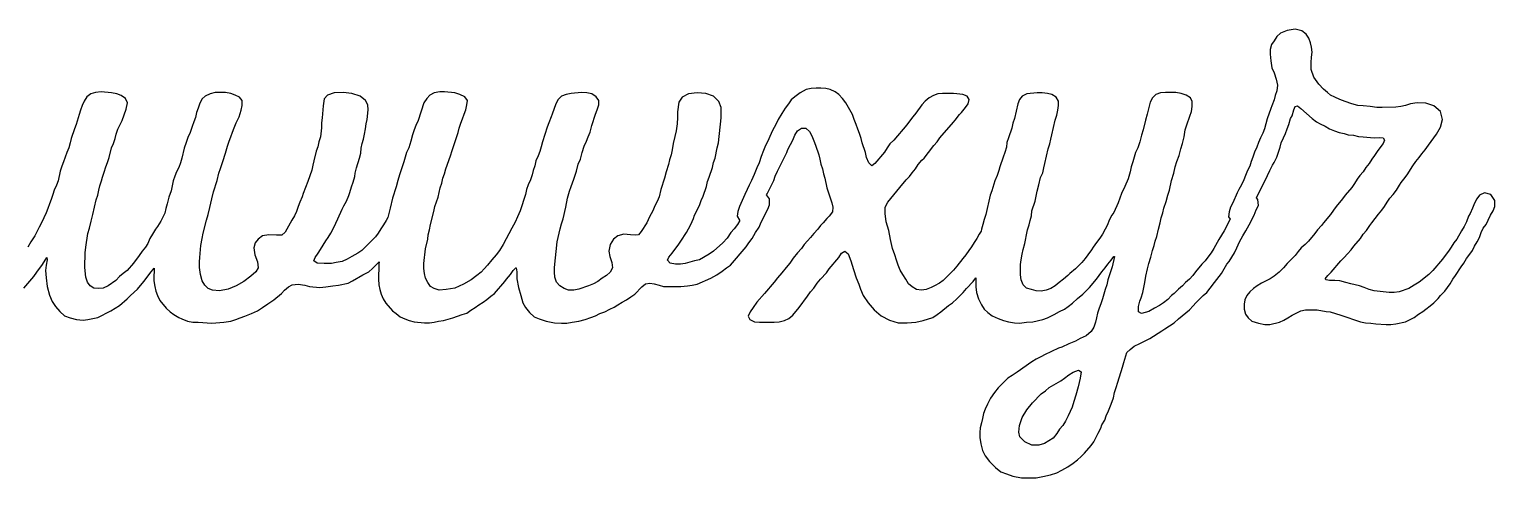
# Model space of a CAD drawing. Header units: metres. Extents: x 0 to 150, y -4 to 10.
# Drawn here: x 112.41 to 149.88, y -4.07 to 7.39 of the extents above; entities that cross this region are included whole.
import ezdxf

# ---------------------------------------------------------------- set-up
doc = ezdxf.new("R2010")
doc.units = ezdxf.units.M

msp = doc.modelspace()

# ---------------------------------------------------------------- linework, layer by layer
for p, q in [((144.309, 7.208), (144.239, 7.097)), ((144.406, 7.291), (144.309, 7.208)), ((144.572, 7.36), (144.406, 7.291)), ((144.781, 7.388), (144.572, 7.36)), ((144.947, 7.347), (144.781, 7.388)), ((145.059, 7.263), (144.947, 7.347)), ((145.128, 7.166), (145.059, 7.263)), ((145.17, 7.041), (145.128, 7.166)), ((144.17, 6.999), (144.142, 6.874)), ((144.142, 6.874), (144.142, 6.749)), ((144.142, 6.749), (144.156, 6.583)), ((144.239, 7.097), (144.17, 6.999)), ((145.197, 6.93), (145.17, 7.041)), ((145.211, 6.805), (145.197, 6.93)), ((145.197, 6.68), (145.211, 6.805)), ((144.156, 6.583), (144.184, 6.402)), ((144.184, 6.402), (144.239, 6.277)), ((145.184, 6.541), (145.197, 6.68)), ((145.184, 6.361), (145.184, 6.541)), ((144.239, 6.277), (144.295, 6.111)), ((144.295, 6.111), (144.322, 5.958)), ((145.253, 6.166), (145.184, 6.361)), ((145.378, 5.986), (145.253, 6.166)), ((113.887, 5.666), (113.817, 5.555)), ((113.984, 5.736), (113.887, 5.666)), ((114.109, 5.777), (113.984, 5.736)), ((114.248, 5.791), (114.109, 5.777)), ((114.512, 5.763), (114.248, 5.791)), ((114.651, 5.736), (114.512, 5.763)), ((114.762, 5.694), (114.651, 5.736)), ((114.873, 5.624), (114.762, 5.694)), ((114.928, 5.513), (114.873, 5.624)), ((116.914, 5.68), (116.831, 5.611)), ((117.039, 5.736), (116.914, 5.68)), ((117.164, 5.777), (117.039, 5.736)), ((117.428, 5.777), (117.164, 5.777)), ((117.567, 5.749), (117.428, 5.777)), ((117.678, 5.708), (117.567, 5.749)), ((117.789, 5.652), (117.678, 5.708)), ((117.859, 5.569), (117.789, 5.652)), ((120.039, 5.708), (119.956, 5.611)), ((120.206, 5.763), (120.039, 5.708)), ((120.442, 5.777), (120.206, 5.763)), ((120.664, 5.749), (120.442, 5.777)), ((120.873, 5.68), (120.664, 5.749)), ((121.012, 5.569), (120.873, 5.68)), ((122.574, 5.624), (122.504, 5.513)), ((122.657, 5.708), (122.574, 5.624)), ((122.768, 5.763), (122.657, 5.708)), ((122.907, 5.791), (122.768, 5.763)), ((123.032, 5.791), (122.907, 5.791)), ((123.296, 5.763), (123.032, 5.791)), ((123.421, 5.722), (123.296, 5.763)), ((123.546, 5.666), (123.421, 5.722)), ((123.615, 5.569), (123.546, 5.666)), ((126.018, 5.68), (125.935, 5.597)), ((126.143, 5.722), (126.018, 5.68)), ((126.268, 5.749), (126.143, 5.722)), ((126.532, 5.777), (126.268, 5.749)), ((126.671, 5.763), (126.532, 5.777)), ((126.796, 5.736), (126.671, 5.763)), ((126.907, 5.666), (126.796, 5.736)), ((126.977, 5.569), (126.907, 5.666)), ((129.102, 5.652), (129.018, 5.527)), ((129.268, 5.736), (129.102, 5.652)), ((129.49, 5.763), (129.268, 5.736)), ((129.713, 5.749), (129.49, 5.763)), ((129.907, 5.68), (129.713, 5.749)), ((130.046, 5.541), (129.907, 5.68)), ((131.986, 5.666), (131.889, 5.583)), ((132.125, 5.763), (131.986, 5.666)), ((132.278, 5.847), (132.125, 5.763)), ((132.403, 5.874), (132.278, 5.847)), ((132.528, 5.888), (132.403, 5.874)), ((132.653, 5.888), (132.528, 5.888)), ((132.778, 5.874), (132.653, 5.888)), ((132.889, 5.847), (132.778, 5.874)), ((133.014, 5.791), (132.889, 5.847)), ((133.111, 5.722), (133.014, 5.791)), ((133.208, 5.624), (133.111, 5.722)), ((133.292, 5.513), (133.208, 5.624)), ((135.417, 5.638), (135.32, 5.555)), ((135.528, 5.694), (135.417, 5.638)), ((135.639, 5.736), (135.528, 5.694)), ((135.764, 5.749), (135.639, 5.736)), ((136.042, 5.749), (135.764, 5.749)), ((136.125, 5.736), (136.042, 5.749)), ((136.278, 5.722), (136.125, 5.736)), ((136.389, 5.68), (136.278, 5.722)), ((136.445, 5.597), (136.389, 5.68)), ((137.796, 5.68), (137.727, 5.597)), ((137.921, 5.736), (137.796, 5.68)), ((138.185, 5.763), (137.921, 5.736)), ((138.31, 5.763), (138.185, 5.763)), ((138.449, 5.749), (138.31, 5.763)), ((138.56, 5.722), (138.449, 5.749)), ((138.671, 5.652), (138.56, 5.722)), ((138.727, 5.555), (138.671, 5.652)), ((141.13, 5.638), (141.074, 5.527)), ((141.213, 5.722), (141.13, 5.638)), ((141.338, 5.763), (141.213, 5.722)), ((141.463, 5.777), (141.338, 5.763)), ((141.727, 5.777), (141.463, 5.777)), ((141.866, 5.749), (141.727, 5.777)), ((141.991, 5.708), (141.866, 5.749)), ((142.102, 5.638), (141.991, 5.708)), ((142.144, 5.541), (142.102, 5.638)), ((144.267, 5.694), (144.239, 5.583)), ((144.309, 5.819), (144.267, 5.694)), ((144.322, 5.958), (144.309, 5.819)), ((145.503, 5.861), (145.378, 5.986)), ((145.6, 5.777), (145.503, 5.861)), ((145.684, 5.708), (145.6, 5.777)), ((145.795, 5.652), (145.684, 5.708)), ((145.92, 5.597), (145.795, 5.652)), ((113.72, 5.319), (113.692, 5.208)), ((113.762, 5.444), (113.72, 5.319)), ((113.817, 5.555), (113.762, 5.444)), ((114.789, 5.055), (114.887, 5.347)), ((114.887, 5.347), (114.928, 5.513)), ((116.692, 5.263), (116.664, 5.138)), ((116.734, 5.374), (116.692, 5.263)), ((116.776, 5.499), (116.734, 5.374)), ((116.831, 5.611), (116.776, 5.499)), ((117.776, 5.152), (117.831, 5.319)), ((117.831, 5.319), (117.859, 5.444)), ((117.859, 5.444), (117.859, 5.569)), ((119.928, 5.43), (119.901, 5.124)), ((119.956, 5.611), (119.928, 5.43)), ((121.067, 5.458), (121.012, 5.569)), ((121.053, 5.083), (121.081, 5.333)), ((121.081, 5.333), (121.067, 5.458)), ((122.504, 5.513), (122.352, 5.055)), ((123.532, 5.222), (123.574, 5.333)), ((123.574, 5.333), (123.602, 5.458)), ((123.602, 5.458), (123.615, 5.569)), ((125.879, 5.486), (125.782, 5.222)), ((125.935, 5.597), (125.879, 5.486)), ((126.893, 5.222), (126.935, 5.333)), ((126.935, 5.333), (126.977, 5.458)), ((126.977, 5.458), (126.977, 5.569)), ((129.018, 5.527), (128.99, 5.277)), ((128.99, 5.277), (128.99, 5.138)), ((130.101, 5.388), (130.046, 5.541)), ((130.101, 5.124), (130.101, 5.388)), ((131.736, 5.374), (131.653, 5.236)), ((131.82, 5.486), (131.736, 5.374)), ((131.889, 5.583), (131.82, 5.486)), ((133.458, 5.208), (133.292, 5.513)), ((135.083, 5.249), (135, 5.152)), ((135.236, 5.458), (135.083, 5.249)), ((135.32, 5.555), (135.236, 5.458)), ((136.195, 5.208), (136.25, 5.263)), ((136.25, 5.263), (136.347, 5.388)), ((136.347, 5.388), (136.417, 5.486)), ((136.417, 5.486), (136.445, 5.597)), ((137.685, 5.486), (137.602, 5.111)), ((137.727, 5.597), (137.685, 5.486)), ((138.685, 5.194), (138.713, 5.319)), ((138.713, 5.319), (138.727, 5.444)), ((138.727, 5.444), (138.727, 5.555)), ((141.032, 5.388), (140.991, 5.222)), ((141.074, 5.527), (141.032, 5.388)), ((142.088, 5.166), (142.13, 5.291)), ((142.13, 5.291), (142.144, 5.416)), ((142.144, 5.416), (142.144, 5.541)), ((144.156, 5.361), (144.059, 5.097)), ((144.184, 5.43), (144.156, 5.361)), ((144.239, 5.583), (144.184, 5.43)), ((144.697, 5.18), (144.739, 5.333)), ((144.739, 5.333), (144.781, 5.416)), ((144.781, 5.416), (144.836, 5.43)), ((144.836, 5.43), (144.92, 5.361)), ((144.92, 5.361), (145.211, 5.111)), ((146.059, 5.541), (145.92, 5.597)), ((146.225, 5.486), (146.059, 5.541)), ((146.378, 5.444), (146.225, 5.486)), ((146.517, 5.43), (146.378, 5.444)), ((146.697, 5.416), (146.517, 5.43)), ((146.864, 5.388), (146.697, 5.416)), ((147.003, 5.388), (146.864, 5.388)), ((147.35, 5.402), (147.003, 5.388)), ((147.475, 5.416), (147.35, 5.402)), ((147.6, 5.444), (147.475, 5.416)), ((147.725, 5.486), (147.6, 5.444)), ((147.892, 5.513), (147.725, 5.486)), ((148.114, 5.499), (147.892, 5.513)), ((148.322, 5.43), (148.114, 5.499)), ((148.489, 5.291), (148.322, 5.43)), ((148.545, 5.083), (148.489, 5.291)), ((113.609, 4.958), (113.567, 4.847)), ((113.692, 5.208), (113.609, 4.958)), ((114.678, 4.833), (114.789, 5.055)), ((116.581, 4.902), (116.526, 4.749)), ((116.623, 5.027), (116.581, 4.902)), ((116.664, 5.138), (116.623, 5.027)), ((117.609, 4.763), (117.651, 4.874)), ((117.651, 4.874), (117.706, 4.999)), ((117.706, 4.999), (117.776, 5.152)), ((119.887, 4.874), (119.859, 4.638)), ((119.901, 5.124), (119.887, 4.999)), ((119.887, 4.999), (119.887, 4.874)), ((121.012, 4.847), (121.026, 4.972)), ((121.026, 4.972), (121.053, 5.083)), ((122.296, 4.93), (122.254, 4.819)), ((122.352, 5.055), (122.296, 4.93)), ((123.407, 4.861), (123.449, 4.986)), ((123.449, 4.986), (123.49, 5.097)), ((123.49, 5.097), (123.532, 5.222)), ((125.657, 4.888), (125.532, 4.513)), ((125.699, 4.999), (125.657, 4.888)), ((125.754, 5.152), (125.699, 4.999)), ((125.782, 5.222), (125.754, 5.152)), ((126.754, 4.763), (126.796, 4.93)), ((126.796, 4.93), (126.893, 5.222)), ((128.977, 4.972), (128.949, 4.791)), ((128.99, 5.138), (128.977, 4.972)), ((130.032, 4.486), (130.101, 5.124)), ((131.5, 4.958), (131.417, 4.805)), ((131.556, 5.083), (131.5, 4.958)), ((131.653, 5.236), (131.556, 5.083)), ((133.5, 5.083), (133.458, 5.208)), ((133.556, 4.958), (133.5, 5.083)), ((133.597, 4.833), (133.556, 4.958)), ((134.847, 4.944), (134.514, 4.555)), ((134.917, 5.041), (134.847, 4.944)), ((135, 5.152), (134.917, 5.041)), ((135.695, 4.611), (136.042, 5.013)), ((136.042, 5.013), (136.083, 5.069)), ((136.083, 5.069), (136.195, 5.208)), ((137.56, 4.986), (137.532, 4.861)), ((137.602, 5.111), (137.56, 4.986)), ((138.56, 4.694), (138.644, 5.069)), ((138.644, 5.069), (138.685, 5.194)), ((140.949, 5.069), (140.894, 4.819)), ((140.991, 5.222), (140.949, 5.069)), ((141.963, 4.819), (142.005, 4.944)), ((142.005, 4.944), (142.088, 5.166)), ((144.031, 4.972), (143.989, 4.847)), ((144.059, 5.097), (144.031, 4.972)), ((144.572, 4.847), (144.614, 4.958)), ((144.614, 4.958), (144.656, 5.111)), ((144.656, 5.111), (144.697, 5.18)), ((145.211, 5.111), (145.322, 5.027)), ((145.322, 5.027), (145.42, 4.972)), ((145.42, 4.972), (145.545, 4.916)), ((145.545, 4.916), (145.656, 4.847)), ((148.392, 4.708), (148.489, 4.888)), ((148.489, 4.888), (148.545, 5.083)), ((113.484, 4.597), (113.456, 4.486)), ((113.567, 4.847), (113.484, 4.597)), ((114.567, 4.472), (114.609, 4.597)), ((114.609, 4.597), (114.637, 4.708)), ((114.637, 4.708), (114.678, 4.833)), ((116.428, 4.499), (116.373, 4.347)), ((116.47, 4.624), (116.428, 4.499)), ((116.526, 4.749), (116.47, 4.624)), ((117.484, 4.402), (117.526, 4.527)), ((117.526, 4.527), (117.567, 4.638)), ((117.567, 4.638), (117.609, 4.763)), ((119.817, 4.513), (119.789, 4.388)), ((119.859, 4.638), (119.817, 4.513)), ((120.928, 4.472), (120.956, 4.583)), ((120.956, 4.583), (120.984, 4.708)), ((120.984, 4.708), (121.012, 4.847)), ((122.171, 4.527), (122.115, 4.361)), ((122.213, 4.694), (122.171, 4.527)), ((122.254, 4.819), (122.213, 4.694)), ((123.227, 4.291), (123.379, 4.749)), ((123.379, 4.749), (123.407, 4.861)), ((125.532, 4.513), (125.504, 4.388)), ((126.602, 4.402), (126.657, 4.527)), ((126.657, 4.527), (126.699, 4.638)), ((126.699, 4.638), (126.754, 4.763)), ((128.921, 4.652), (128.879, 4.472)), ((128.949, 4.791), (128.921, 4.652)), ((131.292, 4.527), (131.236, 4.416)), ((131.347, 4.652), (131.292, 4.527)), ((131.417, 4.805), (131.347, 4.652)), ((131.875, 4.444), (131.931, 4.555)), ((131.931, 4.555), (131.986, 4.68)), ((131.986, 4.68), (132.056, 4.791)), ((132.056, 4.791), (132.153, 4.861)), ((132.153, 4.861), (132.264, 4.861)), ((132.264, 4.861), (132.361, 4.777)), ((132.361, 4.777), (132.417, 4.666)), ((132.417, 4.666), (132.472, 4.541)), ((132.472, 4.541), (132.514, 4.43)), ((133.639, 4.722), (133.597, 4.833)), ((133.681, 4.597), (133.639, 4.722)), ((133.708, 4.486), (133.681, 4.597)), ((134.514, 4.555), (134.417, 4.458)), ((135.542, 4.416), (135.625, 4.513)), ((135.625, 4.513), (135.695, 4.611)), ((137.407, 4.499), (137.394, 4.374)), ((137.449, 4.611), (137.407, 4.499)), ((137.532, 4.861), (137.449, 4.611)), ((138.505, 4.458), (138.532, 4.583)), ((138.532, 4.583), (138.56, 4.694)), ((140.81, 4.513), (140.755, 4.361)), ((140.852, 4.68), (140.81, 4.513)), ((140.894, 4.819), (140.852, 4.68)), ((141.894, 4.472), (141.935, 4.638)), ((141.935, 4.638), (141.963, 4.819)), ((143.836, 4.499), (143.795, 4.374)), ((143.892, 4.611), (143.836, 4.499)), ((143.947, 4.736), (143.892, 4.611)), ((143.989, 4.847), (143.947, 4.736)), ((144.42, 4.486), (144.475, 4.611)), ((144.475, 4.611), (144.531, 4.722)), ((144.531, 4.722), (144.572, 4.847)), ((145.656, 4.847), (145.781, 4.791)), ((145.781, 4.791), (145.906, 4.749)), ((145.906, 4.749), (146.031, 4.722)), ((146.031, 4.722), (146.128, 4.694)), ((146.128, 4.694), (146.267, 4.68)), ((146.267, 4.68), (146.392, 4.652)), ((146.392, 4.652), (146.517, 4.638)), ((146.517, 4.638), (146.795, 4.611)), ((146.795, 4.611), (146.934, 4.624)), ((146.934, 4.624), (147.031, 4.611)), ((147.031, 4.611), (147.059, 4.555)), ((147.059, 4.555), (147.031, 4.472)), ((148.184, 4.43), (148.392, 4.708)), ((113.331, 4.124), (113.289, 3.999)), ((113.373, 4.236), (113.331, 4.124)), ((113.428, 4.361), (113.373, 4.236)), ((113.456, 4.486), (113.428, 4.361)), ((114.456, 4.111), (114.512, 4.361)), ((114.512, 4.361), (114.567, 4.472)), ((116.373, 4.347), (116.317, 4.097)), ((117.359, 4.013), (117.428, 4.222)), ((117.428, 4.222), (117.484, 4.402)), ((119.748, 4.277), (119.692, 4.027)), ((119.789, 4.388), (119.748, 4.277)), ((120.859, 4.097), (120.887, 4.222)), ((120.887, 4.222), (120.901, 4.347)), ((120.901, 4.347), (120.928, 4.472)), ((122.06, 4.236), (121.991, 3.999)), ((122.115, 4.361), (122.06, 4.236)), ((123.06, 3.819), (123.185, 4.152)), ((123.185, 4.152), (123.227, 4.291)), ((125.421, 4.152), (125.365, 4.027)), ((125.463, 4.263), (125.421, 4.152)), ((125.504, 4.388), (125.463, 4.263)), ((126.504, 4.069), (126.546, 4.236)), ((126.546, 4.236), (126.602, 4.402)), ((128.824, 4.18), (128.782, 4.055)), ((128.852, 4.305), (128.824, 4.18)), ((128.879, 4.472), (128.852, 4.305)), ((129.949, 4.097), (130.004, 4.361)), ((130.004, 4.361), (130.032, 4.486)), ((131.125, 4.138), (131.07, 3.972)), ((131.181, 4.291), (131.125, 4.138)), ((131.236, 4.416), (131.181, 4.291)), ((131.542, 3.763), (131.778, 4.236)), ((131.778, 4.236), (131.806, 4.319)), ((131.806, 4.319), (131.875, 4.444)), ((132.514, 4.43), (132.597, 4.18)), ((132.597, 4.18), (132.625, 4.069)), ((133.792, 4.236), (133.708, 4.486)), ((133.82, 4.111), (133.792, 4.236)), ((134.278, 4.249), (134.028, 3.958)), ((134.347, 4.361), (134.278, 4.249)), ((134.417, 4.458), (134.347, 4.361)), ((135.292, 4.097), (135.403, 4.236)), ((135.403, 4.236), (135.542, 4.416)), ((137.31, 4.124), (137.227, 3.874)), ((137.352, 4.236), (137.31, 4.124)), ((137.394, 4.374), (137.352, 4.236)), ((138.38, 3.958), (138.463, 4.333)), ((138.463, 4.333), (138.505, 4.458)), ((140.657, 4.124), (140.63, 3.999)), ((140.699, 4.236), (140.657, 4.124)), ((140.755, 4.361), (140.699, 4.236)), ((141.755, 4.013), (141.81, 4.166)), ((141.81, 4.166), (141.852, 4.333)), ((141.852, 4.333), (141.894, 4.472)), ((143.697, 4.124), (143.656, 4.013)), ((143.739, 4.249), (143.697, 4.124)), ((143.795, 4.374), (143.739, 4.249)), ((144.239, 3.986), (144.309, 4.124)), ((144.309, 4.124), (144.392, 4.374)), ((144.392, 4.374), (144.42, 4.486)), ((146.809, 4.166), (146.739, 4.069)), ((146.892, 4.291), (146.809, 4.166)), ((147.031, 4.472), (146.892, 4.291)), ((147.947, 4.111), (148.017, 4.208)), ((148.017, 4.208), (148.1, 4.305)), ((148.1, 4.305), (148.184, 4.43)), ((113.206, 3.763), (113.151, 3.513)), ((113.248, 3.888), (113.206, 3.763)), ((113.289, 3.999), (113.248, 3.888)), ((114.331, 3.736), (114.373, 3.874)), ((114.373, 3.874), (114.414, 3.986)), ((114.414, 3.986), (114.456, 4.111)), ((116.178, 3.749), (116.137, 3.638)), ((116.234, 3.861), (116.178, 3.749)), ((116.276, 3.972), (116.234, 3.861)), ((116.317, 4.097), (116.276, 3.972)), ((117.262, 3.708), (117.303, 3.833)), ((117.303, 3.833), (117.359, 4.013)), ((119.637, 3.791), (119.539, 3.499)), ((119.664, 3.916), (119.637, 3.791)), ((119.692, 4.027), (119.664, 3.916)), ((120.748, 3.708), (120.776, 3.847)), ((120.776, 3.847), (120.859, 4.097)), ((121.991, 3.999), (121.879, 3.666)), ((123.032, 3.694), (123.06, 3.819)), ((125.296, 3.777), (125.268, 3.666)), ((125.338, 3.902), (125.296, 3.777)), ((125.365, 4.027), (125.338, 3.902)), ((126.338, 3.555), (126.407, 3.763)), ((126.407, 3.763), (126.449, 3.944)), ((126.449, 3.944), (126.504, 4.069)), ((128.699, 3.749), (128.657, 3.583)), ((128.754, 3.93), (128.699, 3.749)), ((128.782, 4.055), (128.754, 3.93)), ((129.796, 3.611), (129.879, 3.861)), ((129.879, 3.861), (129.907, 3.986)), ((129.907, 3.986), (129.949, 4.097)), ((131.014, 3.847), (130.945, 3.68)), ((131.07, 3.972), (131.014, 3.847)), ((131.486, 3.638), (131.542, 3.763)), ((132.625, 4.069), (132.653, 3.944)), ((132.653, 3.944), (132.695, 3.819)), ((132.695, 3.819), (132.722, 3.694)), ((133.875, 3.972), (133.82, 4.111)), ((133.958, 3.902), (133.875, 3.972)), ((134.028, 3.958), (133.958, 3.902)), ((134.986, 3.722), (135.07, 3.819)), ((135.07, 3.819), (135.139, 3.93)), ((135.139, 3.93), (135.236, 4.041)), ((135.236, 4.041), (135.292, 4.097)), ((137.199, 3.777), (137.157, 3.652)), ((137.227, 3.874), (137.199, 3.777)), ((138.324, 3.722), (138.352, 3.847)), ((138.352, 3.847), (138.38, 3.958)), ((140.56, 3.749), (140.505, 3.569)), ((140.588, 3.874), (140.56, 3.749)), ((140.63, 3.999), (140.588, 3.874)), ((141.671, 3.708), (141.713, 3.874)), ((141.713, 3.874), (141.755, 4.013)), ((143.559, 3.777), (143.503, 3.652)), ((143.614, 3.888), (143.559, 3.777)), ((143.656, 4.013), (143.614, 3.888)), ((144.072, 3.652), (144.128, 3.777)), ((144.128, 3.777), (144.197, 3.916)), ((144.197, 3.916), (144.239, 3.986)), ((146.517, 3.749), (146.434, 3.652)), ((146.586, 3.861), (146.517, 3.749)), ((146.67, 3.958), (146.586, 3.861)), ((146.739, 4.069), (146.67, 3.958)), ((147.656, 3.694), (147.725, 3.805)), ((147.725, 3.805), (147.781, 3.902)), ((147.781, 3.902), (147.864, 4.013)), ((147.864, 4.013), (147.947, 4.111)), ((113.109, 3.402), (113.053, 3.277)), ((113.151, 3.513), (113.109, 3.402)), ((114.192, 3.277), (114.22, 3.388)), ((114.22, 3.388), (114.262, 3.513)), ((114.262, 3.513), (114.289, 3.611)), ((114.289, 3.611), (114.331, 3.736)), ((116.095, 3.513), (116.039, 3.263)), ((116.137, 3.638), (116.095, 3.513)), ((117.123, 3.236), (117.22, 3.527)), ((117.22, 3.527), (117.262, 3.708)), ((119.539, 3.499), (119.414, 3.194)), ((120.651, 3.361), (120.692, 3.486)), ((120.692, 3.486), (120.734, 3.624)), ((120.734, 3.624), (120.748, 3.708)), ((121.838, 3.527), (121.796, 3.361)), ((121.879, 3.666), (121.838, 3.527)), ((122.921, 3.333), (122.963, 3.458)), ((122.963, 3.458), (122.99, 3.583)), ((122.99, 3.583), (123.032, 3.694)), ((125.171, 3.416), (125.129, 3.291)), ((125.227, 3.541), (125.171, 3.416)), ((125.268, 3.666), (125.227, 3.541)), ((126.227, 3.249), (126.268, 3.374)), ((126.268, 3.374), (126.338, 3.555)), ((128.657, 3.583), (128.56, 3.291)), ((129.643, 3.124), (129.726, 3.374)), ((129.726, 3.374), (129.754, 3.499)), ((129.754, 3.499), (129.796, 3.611)), ((130.82, 3.402), (130.764, 3.291)), ((130.875, 3.527), (130.82, 3.402)), ((130.945, 3.68), (130.875, 3.527)), ((131.278, 3.18), (131.389, 3.402)), ((131.389, 3.402), (131.445, 3.527)), ((131.445, 3.527), (131.486, 3.638)), ((132.722, 3.694), (132.75, 3.583)), ((132.75, 3.583), (132.806, 3.333)), ((134.667, 3.347), (134.833, 3.541)), ((134.833, 3.541), (134.917, 3.624)), ((134.917, 3.624), (134.986, 3.722)), ((137.102, 3.513), (137.019, 3.263)), ((137.157, 3.652), (137.102, 3.513)), ((138.185, 3.249), (138.227, 3.416)), ((138.227, 3.416), (138.269, 3.597)), ((138.269, 3.597), (138.324, 3.722)), ((140.421, 3.374), (140.338, 3.194)), ((140.505, 3.569), (140.421, 3.374)), ((141.56, 3.277), (141.616, 3.527)), ((141.616, 3.527), (141.671, 3.708)), ((143.406, 3.416), (143.336, 3.291)), ((143.461, 3.541), (143.406, 3.416)), ((143.503, 3.652), (143.461, 3.541)), ((143.79, 3.084), (144.072, 3.652)), ((146.295, 3.444), (146.225, 3.347)), ((146.364, 3.555), (146.295, 3.444)), ((146.434, 3.652), (146.364, 3.555)), ((147.364, 3.277), (147.447, 3.402)), ((147.447, 3.402), (147.489, 3.472)), ((147.489, 3.472), (147.586, 3.597)), ((147.586, 3.597), (147.656, 3.694)), ((112.97, 3.041), (112.928, 2.93)), ((113.012, 3.166), (112.97, 3.041)), ((113.053, 3.277), (113.012, 3.166)), ((114.039, 2.652), (114.123, 3.027)), ((114.123, 3.027), (114.164, 3.152)), ((114.164, 3.152), (114.192, 3.277)), ((115.984, 3.097), (115.942, 2.93)), ((116.039, 3.263), (115.984, 3.097)), ((117.026, 2.833), (117.081, 3.055)), ((117.081, 3.055), (117.123, 3.236)), ((119.387, 3.111), (119.331, 2.972)), ((119.414, 3.194), (119.387, 3.111)), ((120.456, 2.874), (120.526, 2.999)), ((120.526, 2.999), (120.581, 3.138)), ((120.581, 3.138), (120.609, 3.222)), ((120.609, 3.222), (120.651, 3.361)), ((121.699, 3.069), (121.643, 2.819)), ((121.796, 3.361), (121.699, 3.069)), ((122.782, 2.861), (122.865, 3.097)), ((122.865, 3.097), (122.893, 3.222)), ((122.893, 3.222), (122.921, 3.333)), ((125.102, 3.166), (124.963, 2.749)), ((125.129, 3.291), (125.102, 3.166)), ((126.129, 2.847), (126.171, 3.069)), ((126.171, 3.069), (126.227, 3.249)), ((128.518, 3.111), (128.463, 2.986)), ((128.56, 3.291), (128.518, 3.111)), ((129.546, 2.888), (129.588, 3.013)), ((129.588, 3.013), (129.643, 3.124)), ((130.709, 3.166), (130.57, 2.861)), ((130.764, 3.291), (130.709, 3.166)), ((131.265, 3.159), (131.278, 3.18)), ((131.338, 3.055), (131.265, 3.159)), ((131.338, 2.902), (131.338, 3.055)), ((132.806, 3.333), (132.931, 2.958)), ((134.361, 2.972), (134.597, 3.249)), ((134.597, 3.249), (134.667, 3.347)), ((136.977, 3.152), (136.866, 2.652)), ((137.019, 3.263), (136.977, 3.152)), ((138.046, 2.749), (138.13, 2.999)), ((138.13, 2.999), (138.185, 3.249)), ((140.296, 3.069), (140.255, 2.958)), ((140.338, 3.194), (140.296, 3.069)), ((141.477, 2.986), (141.519, 3.152)), ((141.519, 3.152), (141.56, 3.277)), ((143.295, 3.208), (143.184, 2.958)), ((143.336, 3.291), (143.295, 3.208)), ((143.824, 3.041), (143.79, 3.084)), ((143.838, 2.888), (143.824, 3.041)), ((145.989, 3.055), (145.822, 2.861)), ((146.059, 3.152), (145.989, 3.055)), ((146.225, 3.347), (146.059, 3.152)), ((147.128, 2.972), (147.197, 3.069)), ((147.197, 3.069), (147.281, 3.166)), ((147.281, 3.166), (147.364, 3.277)), ((149.42, 3.055), (149.364, 2.944)), ((149.489, 3.152), (149.42, 3.055)), ((149.614, 3.208), (149.489, 3.152)), ((149.781, 3.166), (149.614, 3.208)), ((149.878, 3.013), (149.781, 3.166)), ((149.878, 2.861), (149.878, 3.013)), ((112.845, 2.694), (112.789, 2.569)), ((112.887, 2.805), (112.845, 2.694)), ((112.928, 2.93), (112.887, 2.805)), ((113.998, 2.486), (114.039, 2.652)), ((115.845, 2.624), (115.776, 2.486)), ((115.876, 2.692), (115.845, 2.624)), ((115.901, 2.805), (115.876, 2.692)), ((115.942, 2.93), (115.901, 2.805)), ((116.942, 2.513), (116.984, 2.652)), ((116.984, 2.652), (117.026, 2.833)), ((119.192, 2.624), (119.123, 2.513)), ((119.248, 2.736), (119.192, 2.624)), ((119.289, 2.861), (119.248, 2.736)), ((119.331, 2.972), (119.289, 2.861)), ((120.303, 2.541), (120.414, 2.791)), ((120.414, 2.791), (120.456, 2.874)), ((121.643, 2.819), (121.584, 2.58)), ((122.671, 2.402), (122.754, 2.736)), ((122.754, 2.736), (122.782, 2.861)), ((124.963, 2.749), (124.893, 2.597)), ((126.06, 2.541), (126.129, 2.847)), ((128.352, 2.749), (128.268, 2.597)), ((128.407, 2.874), (128.352, 2.749)), ((128.463, 2.986), (128.407, 2.874)), ((129.393, 2.555), (129.421, 2.638)), ((129.421, 2.638), (129.546, 2.888)), ((130.528, 2.736), (130.514, 2.611)), ((130.57, 2.861), (130.528, 2.736)), ((131.129, 2.458), (131.296, 2.791)), ((131.296, 2.791), (131.338, 2.902)), ((132.945, 2.722), (132.861, 2.611)), ((132.931, 2.958), (132.958, 2.847)), ((132.958, 2.847), (132.945, 2.722)), ((134.292, 2.847), (134.361, 2.972)), ((134.292, 2.68), (134.292, 2.847)), ((134.32, 2.472), (134.292, 2.68)), ((136.866, 2.652), (136.824, 2.527)), ((138.005, 2.499), (138.032, 2.624)), ((138.032, 2.624), (138.046, 2.749)), ((140.088, 2.638), (140.019, 2.513)), ((140.144, 2.708), (140.088, 2.638)), ((140.255, 2.958), (140.144, 2.708)), ((141.352, 2.569), (141.394, 2.694)), ((141.394, 2.694), (141.421, 2.819)), ((141.421, 2.819), (141.477, 2.986)), ((143.086, 2.722), (143.073, 2.597)), ((143.128, 2.847), (143.086, 2.722)), ((143.184, 2.958), (143.128, 2.847)), ((143.602, 2.388), (143.727, 2.638)), ((143.727, 2.638), (143.782, 2.777)), ((143.782, 2.777), (143.838, 2.888)), ((145.684, 2.652), (145.503, 2.444)), ((145.753, 2.763), (145.684, 2.652)), ((145.822, 2.861), (145.753, 2.763)), ((146.739, 2.444), (146.906, 2.666)), ((146.906, 2.666), (146.989, 2.763)), ((146.989, 2.763), (147.059, 2.861)), ((147.059, 2.861), (147.128, 2.972)), ((149.253, 2.68), (149.211, 2.611)), ((149.309, 2.819), (149.253, 2.68)), ((149.364, 2.944), (149.309, 2.819)), ((149.711, 2.513), (149.767, 2.638)), ((149.767, 2.638), (149.836, 2.749)), ((149.836, 2.749), (149.878, 2.861)), ((112.664, 2.333), (112.553, 2.111)), ((112.734, 2.458), (112.664, 2.333)), ((112.789, 2.569), (112.734, 2.458)), ((113.914, 2.166), (113.956, 2.305)), ((113.956, 2.305), (113.998, 2.486)), ((115.637, 2.277), (115.567, 2.152)), ((115.692, 2.347), (115.637, 2.277)), ((115.776, 2.486), (115.692, 2.347)), ((116.859, 2.18), (116.942, 2.513)), ((119.123, 2.513), (118.956, 2.208)), ((120.123, 2.18), (120.192, 2.305)), ((120.192, 2.305), (120.248, 2.43)), ((120.248, 2.43), (120.303, 2.541)), ((121.401, 2.291), (121.331, 2.18)), ((121.47, 2.388), (121.401, 2.291)), ((121.539, 2.499), (121.47, 2.388)), ((121.584, 2.58), (121.539, 2.499)), ((122.615, 2.138), (122.643, 2.263)), ((122.643, 2.263), (122.671, 2.402)), ((124.754, 2.305), (124.532, 1.888)), ((124.838, 2.458), (124.754, 2.305)), ((124.893, 2.597), (124.838, 2.458)), ((125.907, 1.958), (125.99, 2.291)), ((125.99, 2.291), (126.018, 2.416)), ((126.018, 2.416), (126.06, 2.541)), ((128.199, 2.444), (128.06, 2.222)), ((128.268, 2.597), (128.199, 2.444)), ((129.213, 2.194), (129.268, 2.291)), ((129.268, 2.291), (129.324, 2.402)), ((129.324, 2.402), (129.393, 2.555)), ((130.435, 2.291), (130.351, 2.194)), ((130.518, 2.402), (130.435, 2.291)), ((130.514, 2.611), (130.57, 2.513)), ((130.583, 2.504), (130.518, 2.402)), ((130.57, 2.513), (130.583, 2.504)), ((130.976, 2.194), (131.074, 2.333)), ((131.074, 2.333), (131.129, 2.458)), ((132.57, 2.277), (132.472, 2.166)), ((132.639, 2.374), (132.57, 2.277)), ((132.708, 2.444), (132.639, 2.374)), ((132.806, 2.555), (132.708, 2.444)), ((132.861, 2.611), (132.806, 2.555)), ((134.389, 2.249), (134.32, 2.472)), ((134.431, 2.013), (134.389, 2.249)), ((136.755, 2.277), (136.75, 2.229)), ((136.796, 2.402), (136.755, 2.277)), ((136.824, 2.527), (136.796, 2.402)), ((137.907, 2.138), (137.935, 2.263)), ((137.935, 2.263), (137.977, 2.388)), ((137.977, 2.388), (138.005, 2.499)), ((139.921, 2.277), (139.852, 2.152)), ((139.977, 2.388), (139.921, 2.277)), ((140.019, 2.513), (139.977, 2.388)), ((141.241, 2.097), (141.282, 2.277)), ((141.282, 2.277), (141.324, 2.444)), ((141.324, 2.444), (141.352, 2.569)), ((143.115, 2.538), (142.963, 2.236)), ((143.073, 2.597), (143.115, 2.538)), ((143.519, 2.236), (143.602, 2.388)), ((145.35, 2.263), (145.281, 2.166)), ((145.447, 2.374), (145.35, 2.263)), ((145.503, 2.444), (145.447, 2.374)), ((146.517, 2.152), (146.6, 2.249)), ((146.6, 2.249), (146.684, 2.374)), ((146.684, 2.374), (146.739, 2.444)), ((149.1, 2.347), (149.031, 2.236)), ((149.156, 2.472), (149.1, 2.347)), ((149.211, 2.611), (149.156, 2.472)), ((149.531, 2.194), (149.586, 2.305)), ((149.586, 2.305), (149.656, 2.402)), ((149.656, 2.402), (149.711, 2.513)), ((112.456, 1.958), (112.373, 1.819)), ((112.553, 2.111), (112.456, 1.958)), ((113.859, 1.819), (113.914, 2.166)), ((115.442, 1.916), (115.387, 1.819)), ((115.498, 2.041), (115.442, 1.916)), ((115.567, 2.152), (115.498, 2.041)), ((116.803, 1.861), (116.831, 2.041)), ((116.831, 2.041), (116.859, 2.18)), ((118.192, 1.93), (118.151, 1.805)), ((118.262, 2.027), (118.192, 1.93)), ((118.373, 2.111), (118.262, 2.027)), ((118.539, 2.138), (118.373, 2.111)), ((118.734, 2.124), (118.539, 2.138)), ((118.873, 2.124), (118.734, 2.124)), ((118.956, 2.208), (118.873, 2.124)), ((119.859, 1.763), (119.998, 1.986)), ((119.998, 1.986), (120.053, 2.069)), ((120.053, 2.069), (120.123, 2.18)), ((121.262, 2.083), (120.914, 1.736)), ((121.331, 2.18), (121.262, 2.083)), ((122.546, 1.777), (122.602, 2.027)), ((122.602, 2.027), (122.615, 2.138)), ((124.532, 1.888), (124.435, 1.736)), ((125.838, 1.305), (125.907, 1.958)), ((127.268, 1.888), (127.227, 1.722)), ((127.352, 2.027), (127.268, 1.888)), ((127.463, 2.111), (127.352, 2.027)), ((127.615, 2.152), (127.463, 2.111)), ((127.782, 2.138), (127.615, 2.152)), ((127.907, 2.124), (127.782, 2.138)), ((127.99, 2.138), (127.907, 2.124)), ((128.06, 2.222), (127.99, 2.138)), ((128.921, 1.763), (129.004, 1.874)), ((129.004, 1.874), (129.074, 1.972)), ((129.074, 1.972), (129.213, 2.194)), ((130.143, 1.93), (129.907, 1.722)), ((130.254, 2.055), (130.143, 1.93)), ((130.351, 2.194), (130.254, 2.055)), ((130.74, 1.833), (130.81, 1.93)), ((130.81, 1.93), (130.893, 2.041)), ((130.893, 2.041), (130.976, 2.194)), ((132.222, 1.888), (132.153, 1.791)), ((132.306, 1.986), (132.222, 1.888)), ((132.389, 2.069), (132.306, 1.986)), ((132.472, 2.166), (132.389, 2.069)), ((134.486, 1.791), (134.431, 2.013)), ((136.57, 1.944), (136.5, 1.833)), ((136.639, 2.041), (136.57, 1.944)), ((136.695, 2.152), (136.639, 2.041)), ((136.75, 2.229), (136.695, 2.152)), ((137.824, 1.763), (137.866, 1.916)), ((137.866, 1.916), (137.88, 1.999)), ((137.88, 1.999), (137.907, 2.138)), ((139.699, 1.944), (139.616, 1.819)), ((139.782, 2.055), (139.699, 1.944)), ((139.852, 2.152), (139.782, 2.055)), ((141.171, 1.861), (141.199, 1.972)), ((141.199, 1.972), (141.241, 2.097)), ((142.824, 2.013), (142.699, 1.791)), ((142.963, 2.236), (142.824, 2.013)), ((143.282, 1.805), (143.352, 1.958)), ((143.352, 1.958), (143.435, 2.111)), ((143.435, 2.111), (143.519, 2.236)), ((145.031, 1.888), (144.934, 1.805)), ((145.114, 1.972), (145.031, 1.888)), ((145.281, 2.166), (145.114, 1.972)), ((146.281, 1.847), (146.447, 2.041)), ((146.447, 2.041), (146.517, 2.152)), ((148.836, 1.93), (148.767, 1.819)), ((148.906, 2.027), (148.836, 1.93)), ((149.031, 2.236), (148.906, 2.027)), ((149.364, 1.847), (149.434, 1.958)), ((149.434, 1.958), (149.489, 2.069)), ((149.489, 2.069), (149.531, 2.194)), ((112.748, 1.374), (112.859, 1.555)), ((112.873, 1.499), (112.845, 1.361)), ((112.859, 1.555), (112.873, 1.499)), ((113.831, 1.43), (113.845, 1.555)), ((113.845, 1.68), (113.859, 1.819)), ((113.845, 1.555), (113.845, 1.68)), ((115.22, 1.611), (115.081, 1.416)), ((115.303, 1.722), (115.22, 1.611)), ((115.387, 1.819), (115.303, 1.722)), ((116.762, 1.444), (116.776, 1.555)), ((116.776, 1.555), (116.803, 1.861)), ((118.151, 1.805), (118.178, 1.624)), ((118.178, 1.624), (118.248, 1.444)), ((119.692, 1.472), (119.72, 1.555)), ((119.72, 1.555), (119.803, 1.666)), ((119.803, 1.666), (119.859, 1.763)), ((120.539, 1.513), (120.414, 1.458)), ((120.664, 1.583), (120.539, 1.513)), ((120.817, 1.666), (120.664, 1.583)), ((120.914, 1.736), (120.817, 1.666)), ((122.504, 1.402), (122.546, 1.777)), ((124.24, 1.499), (124.129, 1.361)), ((124.352, 1.624), (124.24, 1.499)), ((124.435, 1.736), (124.352, 1.624)), ((127.227, 1.722), (127.254, 1.583)), ((127.254, 1.583), (127.31, 1.43)), ((128.727, 1.486), (128.768, 1.569)), ((128.768, 1.569), (128.852, 1.666)), ((128.852, 1.666), (128.921, 1.763)), ((129.546, 1.499), (129.421, 1.472)), ((129.796, 1.638), (129.546, 1.499)), ((129.907, 1.722), (129.796, 1.638)), ((130.338, 1.361), (130.74, 1.833)), ((131.945, 1.541), (131.861, 1.416)), ((132.056, 1.68), (131.945, 1.541)), ((132.153, 1.791), (132.056, 1.68)), ((132.861, 1.263), (133.111, 1.555)), ((133.111, 1.555), (133.181, 1.666)), ((133.181, 1.666), (133.264, 1.722)), ((133.264, 1.722), (133.347, 1.652)), ((133.347, 1.652), (133.417, 1.472)), ((134.542, 1.624), (134.486, 1.791)), ((134.583, 1.486), (134.542, 1.624)), ((136.278, 1.527), (136.125, 1.333)), ((136.361, 1.624), (136.278, 1.527)), ((136.431, 1.736), (136.361, 1.624)), ((136.5, 1.833), (136.431, 1.736)), ((137.755, 1.374), (137.769, 1.499)), ((137.769, 1.499), (137.796, 1.638)), ((137.796, 1.638), (137.824, 1.763)), ((139.407, 1.527), (139.324, 1.43)), ((139.477, 1.624), (139.407, 1.527)), ((139.574, 1.749), (139.477, 1.624)), ((139.616, 1.819), (139.574, 1.749)), ((140.074, 1.486), (140.144, 1.583)), ((140.157, 1.583), (140.102, 1.319)), ((140.144, 1.583), (140.157, 1.583)), ((141.032, 1.402), (141.088, 1.569)), ((141.088, 1.569), (141.13, 1.736)), ((141.13, 1.736), (141.171, 1.861)), ((142.546, 1.569), (142.477, 1.472)), ((142.63, 1.68), (142.546, 1.569)), ((142.699, 1.791), (142.63, 1.68)), ((143.088, 1.458), (143.227, 1.68)), ((143.227, 1.68), (143.282, 1.805)), ((144.781, 1.611), (144.572, 1.402)), ((144.85, 1.708), (144.781, 1.611)), ((144.934, 1.805), (144.85, 1.708)), ((145.947, 1.472), (146.031, 1.555)), ((146.031, 1.555), (146.114, 1.652)), ((146.114, 1.652), (146.211, 1.749)), ((146.211, 1.749), (146.281, 1.847)), ((148.545, 1.513), (148.295, 1.222)), ((148.614, 1.611), (148.545, 1.513)), ((148.697, 1.722), (148.614, 1.611)), ((148.767, 1.819), (148.697, 1.722)), ((149.086, 1.416), (149.156, 1.527)), ((149.156, 1.527), (149.239, 1.638)), ((149.239, 1.638), (149.309, 1.736)), ((149.309, 1.736), (149.364, 1.847)), ((112.526, 1.069), (112.609, 1.18)), ((112.609, 1.18), (112.748, 1.374)), ((112.845, 1.361), (112.831, 1.222)), ((112.831, 1.222), (112.845, 1.041)), ((113.831, 1.305), (113.831, 1.43)), ((113.859, 1.055), (113.831, 1.305)), ((114.817, 1.152), (114.72, 1.069)), ((114.914, 1.222), (114.817, 1.152)), ((115.081, 1.416), (114.914, 1.222)), ((115.428, 1.055), (115.498, 1.152)), ((115.498, 1.152), (115.609, 1.282)), ((115.609, 1.208), (115.595, 1.083)), ((115.609, 1.282), (115.609, 1.208)), ((116.762, 1.305), (116.762, 1.444)), ((116.789, 1.124), (116.762, 1.305)), ((116.831, 0.958), (116.789, 1.124)), ((118.206, 1.194), (118.081, 1.083)), ((118.262, 1.291), (118.206, 1.194)), ((118.248, 1.444), (118.262, 1.291)), ((119.776, 1.416), (119.692, 1.472)), ((119.956, 1.402), (119.776, 1.416)), ((120.137, 1.402), (119.956, 1.402)), ((120.262, 1.43), (120.137, 1.402)), ((120.414, 1.458), (120.262, 1.43)), ((120.942, 1.111), (121.095, 1.194)), ((121.095, 1.194), (121.192, 1.277)), ((121.192, 1.277), (121.36, 1.445)), ((121.352, 1.249), (121.338, 1.124)), ((121.338, 1.124), (121.338, 0.999)), ((121.36, 1.445), (121.352, 1.374)), ((121.352, 1.374), (121.352, 1.249)), ((122.504, 1.277), (122.504, 1.402)), ((122.518, 1.152), (122.504, 1.277)), ((122.546, 1.027), (122.518, 1.152)), ((123.963, 1.18), (123.852, 1.097)), ((124.046, 1.263), (123.963, 1.18)), ((124.129, 1.361), (124.046, 1.263)), ((124.615, 0.999), (124.713, 1.124)), ((124.713, 1.124), (124.782, 1.222)), ((124.782, 1.222), (124.852, 1.291)), ((124.852, 1.291), (124.865, 1.291)), ((124.865, 1.291), (124.879, 1.194)), ((124.879, 1.194), (124.879, 1.013)), ((125.838, 1.18), (125.838, 1.305)), ((125.852, 1.055), (125.838, 1.18)), ((127.268, 1.18), (127.171, 1.097)), ((127.324, 1.291), (127.268, 1.18)), ((127.31, 1.43), (127.324, 1.291)), ((128.796, 1.416), (128.727, 1.486)), ((128.935, 1.388), (128.796, 1.416)), ((129.06, 1.388), (128.935, 1.388)), ((129.185, 1.402), (129.06, 1.388)), ((129.421, 1.472), (129.185, 1.402)), ((129.99, 1.111), (130.129, 1.208)), ((130.129, 1.208), (130.24, 1.291)), ((130.24, 1.291), (130.338, 1.361)), ((131.653, 1.166), (131.542, 1.041)), ((131.764, 1.305), (131.653, 1.166)), ((131.861, 1.416), (131.764, 1.305)), ((132.639, 0.999), (132.792, 1.166)), ((132.792, 1.166), (132.861, 1.263)), ((133.417, 1.472), (133.486, 1.249)), ((133.486, 1.249), (133.556, 1.041)), ((134.625, 1.361), (134.583, 1.486)), ((134.681, 1.236), (134.625, 1.361)), ((134.75, 1.124), (134.681, 1.236)), ((134.82, 0.999), (134.75, 1.124)), ((136.042, 1.236), (135.778, 0.972)), ((136.125, 1.333), (136.042, 1.236)), ((137.755, 1.111), (137.755, 1.374)), ((139.019, 1.152), (138.963, 1.097)), ((139.157, 1.263), (139.019, 1.152)), ((139.324, 1.43), (139.157, 1.263)), ((139.699, 0.999), (139.838, 1.194)), ((139.838, 1.194), (139.921, 1.291)), ((139.921, 1.291), (139.991, 1.388)), ((139.991, 1.388), (140.074, 1.486)), ((140.102, 1.319), (139.991, 0.986)), ((140.963, 1.083), (141.005, 1.263)), ((141.005, 1.263), (141.032, 1.402)), ((142.227, 1.194), (142.157, 1.097)), ((142.394, 1.388), (142.227, 1.194)), ((142.477, 1.472), (142.394, 1.388)), ((142.713, 0.916), (142.894, 1.152)), ((142.894, 1.152), (142.963, 1.263)), ((142.963, 1.263), (143.032, 1.388)), ((143.032, 1.388), (143.088, 1.458)), ((144.364, 1.18), (144.239, 1.083)), ((144.475, 1.291), (144.364, 1.18)), ((144.572, 1.402), (144.475, 1.291)), ((145.614, 1.097), (145.697, 1.18)), ((145.697, 1.18), (145.947, 1.472)), ((148.197, 1.124), (147.947, 0.93)), ((148.295, 1.222), (148.197, 1.124)), ((148.878, 1.097), (149.017, 1.319)), ((149.017, 1.319), (149.086, 1.416)), ((112.276, 0.777), (112.526, 1.069)), ((112.845, 1.041), (112.873, 0.819)), ((112.873, 0.819), (112.928, 0.597)), ((113.901, 0.93), (113.859, 1.055)), ((113.97, 0.833), (113.901, 0.93)), ((114.067, 0.777), (113.97, 0.833)), ((114.192, 0.763), (114.067, 0.777)), ((114.303, 0.777), (114.192, 0.763)), ((114.428, 0.833), (114.303, 0.777)), ((114.623, 0.972), (114.428, 0.833)), ((114.72, 1.069), (114.623, 0.972)), ((115.178, 0.749), (115.345, 0.944)), ((115.345, 0.944), (115.428, 1.055)), ((115.595, 1.083), (115.595, 0.958)), ((115.595, 0.958), (115.623, 0.819)), ((115.623, 0.819), (115.651, 0.694)), ((116.901, 0.847), (116.831, 0.958)), ((116.984, 0.763), (116.901, 0.847)), ((117.095, 0.722), (116.984, 0.763)), ((117.706, 0.833), (117.498, 0.749)), ((117.901, 0.944), (117.706, 0.833)), ((118.081, 1.083), (117.901, 0.944)), ((118.942, 0.722), (119.039, 0.805)), ((119.039, 0.805), (119.137, 0.861)), ((119.137, 0.861), (119.289, 0.874)), ((119.289, 0.874), (119.456, 0.847)), ((119.456, 0.847), (119.581, 0.819)), ((119.581, 0.819), (119.845, 0.791)), ((119.845, 0.791), (119.998, 0.805)), ((119.998, 0.805), (120.178, 0.833)), ((120.178, 0.833), (120.317, 0.847)), ((120.317, 0.847), (120.567, 0.902)), ((120.567, 0.902), (120.678, 0.958)), ((120.678, 0.958), (120.942, 1.111)), ((121.338, 0.999), (121.352, 0.861)), ((121.352, 0.861), (121.379, 0.736)), ((122.602, 0.916), (122.546, 1.027)), ((122.671, 0.819), (122.602, 0.916)), ((122.768, 0.763), (122.671, 0.819)), ((122.893, 0.722), (122.768, 0.763)), ((123.296, 0.777), (123.074, 0.736)), ((123.518, 0.874), (123.296, 0.777)), ((123.713, 0.986), (123.518, 0.874)), ((123.852, 1.097), (123.713, 0.986)), ((124.31, 0.638), (124.574, 0.944)), ((124.574, 0.944), (124.615, 0.999)), ((124.879, 1.013), (124.921, 0.791)), ((124.921, 0.791), (124.977, 0.583)), ((125.893, 0.93), (125.852, 1.055)), ((125.977, 0.833), (125.893, 0.93)), ((126.088, 0.763), (125.977, 0.833)), ((126.199, 0.722), (126.088, 0.763)), ((126.713, 0.833), (126.463, 0.749)), ((126.838, 0.888), (126.713, 0.833)), ((126.949, 0.944), (126.838, 0.888)), ((127.06, 1.027), (126.949, 0.944)), ((127.171, 1.097), (127.06, 1.027)), ((127.893, 0.624), (128.074, 0.805)), ((128.074, 0.805), (128.171, 0.888)), ((128.171, 0.888), (128.282, 0.902)), ((128.282, 0.902), (128.393, 0.888)), ((128.393, 0.888), (128.518, 0.847)), ((128.518, 0.847), (128.629, 0.819)), ((128.629, 0.819), (129.074, 0.819)), ((129.074, 0.819), (129.24, 0.833)), ((129.24, 0.833), (129.365, 0.847)), ((129.365, 0.847), (129.49, 0.874)), ((129.49, 0.874), (129.838, 1.027)), ((129.838, 1.027), (129.99, 1.111)), ((131.458, 0.93), (131.208, 0.638)), ((131.542, 1.041), (131.458, 0.93)), ((132.389, 0.68), (132.472, 0.777)), ((132.472, 0.777), (132.556, 0.902)), ((132.556, 0.902), (132.639, 0.999)), ((133.556, 1.041), (133.625, 0.874)), ((133.625, 0.874), (133.667, 0.749)), ((134.889, 0.888), (134.82, 0.999)), ((134.986, 0.805), (134.889, 0.888)), ((135.097, 0.736), (134.986, 0.805)), ((135.472, 0.791), (135.347, 0.736)), ((135.556, 0.833), (135.472, 0.791)), ((135.681, 0.902), (135.556, 0.833)), ((135.778, 0.972), (135.681, 0.902)), ((136.292, 0.666), (136.375, 0.763)), ((136.375, 0.763), (136.542, 0.944)), ((136.542, 0.944), (136.611, 1.041)), ((136.611, 1.041), (136.616, 0.972)), ((136.616, 0.972), (136.616, 0.805)), ((136.616, 0.805), (136.63, 0.666)), ((137.769, 0.986), (137.755, 1.111)), ((137.824, 0.861), (137.769, 0.986)), ((137.907, 0.777), (137.824, 0.861)), ((138.032, 0.736), (137.907, 0.777)), ((138.532, 0.763), (138.407, 0.722)), ((138.644, 0.833), (138.532, 0.763)), ((138.741, 0.916), (138.644, 0.833)), ((138.852, 0.999), (138.741, 0.916)), ((138.963, 1.097), (138.852, 0.999)), ((139.352, 0.624), (139.519, 0.791)), ((139.519, 0.791), (139.699, 0.999)), ((139.963, 0.861), (139.921, 0.736)), ((139.991, 0.986), (139.963, 0.861)), ((140.88, 0.666), (140.935, 0.916)), ((140.935, 0.916), (140.963, 1.083)), ((141.894, 0.833), (141.796, 0.749)), ((141.977, 0.916), (141.894, 0.833)), ((142.074, 0.999), (141.977, 0.916)), ((142.157, 1.097), (142.074, 0.999)), ((142.519, 0.666), (142.602, 0.777)), ((142.602, 0.777), (142.713, 0.916)), ((143.711, 0.763), (143.614, 0.68)), ((143.809, 0.833), (143.711, 0.763)), ((143.92, 0.902), (143.809, 0.833)), ((144.142, 1.013), (143.92, 0.902)), ((144.239, 1.083), (144.142, 1.013)), ((145.545, 1.013), (145.614, 1.097)), ((145.572, 0.986), (145.545, 1.013)), ((145.656, 0.972), (145.572, 0.986)), ((145.795, 0.972), (145.656, 0.972)), ((145.92, 0.958), (145.795, 0.972)), ((146.072, 0.916), (145.92, 0.958)), ((146.197, 0.888), (146.072, 0.916)), ((146.42, 0.833), (146.197, 0.888)), ((146.545, 0.791), (146.42, 0.833)), ((146.67, 0.736), (146.545, 0.791)), ((147.684, 0.763), (147.434, 0.68)), ((147.822, 0.847), (147.684, 0.763)), ((147.947, 0.93), (147.822, 0.847)), ((148.6, 0.694), (148.739, 0.888)), ((148.739, 0.888), (148.809, 0.999)), ((148.809, 0.999), (148.878, 1.097)), ((112.928, 0.597), (112.998, 0.43)), ((112.998, 0.43), (113.081, 0.305)), ((114.72, 0.333), (114.914, 0.499)), ((114.914, 0.499), (114.998, 0.583)), ((114.998, 0.583), (115.178, 0.749)), ((115.651, 0.694), (115.692, 0.583)), ((115.692, 0.583), (115.748, 0.458)), ((115.748, 0.458), (115.915, 0.263)), ((117.276, 0.708), (117.095, 0.722)), ((117.498, 0.749), (117.276, 0.708)), ((118.512, 0.374), (118.664, 0.472)), ((118.664, 0.472), (118.859, 0.638)), ((118.859, 0.638), (118.942, 0.722)), ((121.379, 0.736), (121.407, 0.624)), ((121.407, 0.624), (121.463, 0.499)), ((121.463, 0.499), (121.532, 0.388)), ((121.532, 0.388), (121.699, 0.194)), ((123.074, 0.736), (122.893, 0.722)), ((123.907, 0.347), (124.018, 0.416)), ((124.018, 0.416), (124.115, 0.486)), ((124.115, 0.486), (124.213, 0.569)), ((124.213, 0.569), (124.31, 0.638)), ((124.977, 0.583), (125.032, 0.402)), ((125.032, 0.402), (125.102, 0.277)), ((126.338, 0.722), (126.199, 0.722)), ((126.463, 0.749), (126.338, 0.722)), ((127.463, 0.347), (127.574, 0.416)), ((127.574, 0.416), (127.685, 0.472)), ((127.685, 0.472), (127.796, 0.555)), ((127.796, 0.555), (127.893, 0.624)), ((131.014, 0.416), (130.917, 0.277)), ((131.208, 0.638), (131.014, 0.416)), ((132.097, 0.277), (132.306, 0.569)), ((132.306, 0.569), (132.389, 0.68)), ((133.667, 0.749), (133.736, 0.583)), ((133.736, 0.583), (133.861, 0.402)), ((133.861, 0.402), (134.014, 0.222)), ((135.222, 0.722), (135.097, 0.736)), ((135.347, 0.736), (135.222, 0.722)), ((135.917, 0.333), (136.014, 0.402)), ((136.014, 0.402), (136.125, 0.499)), ((136.125, 0.499), (136.292, 0.666)), ((136.63, 0.666), (136.685, 0.499)), ((136.685, 0.499), (136.755, 0.347)), ((138.157, 0.708), (138.032, 0.736)), ((138.282, 0.694), (138.157, 0.708)), ((138.407, 0.722), (138.282, 0.694)), ((138.977, 0.305), (139.088, 0.388)), ((139.088, 0.388), (139.213, 0.513)), ((139.213, 0.513), (139.352, 0.624)), ((139.852, 0.499), (139.81, 0.374)), ((139.921, 0.736), (139.852, 0.499)), ((140.769, 0.305), (140.81, 0.444)), ((140.81, 0.444), (140.838, 0.527)), ((140.838, 0.527), (140.88, 0.666)), ((141.407, 0.402), (141.31, 0.333)), ((141.519, 0.486), (141.407, 0.402)), ((141.616, 0.583), (141.519, 0.486)), ((141.685, 0.638), (141.616, 0.583)), ((141.796, 0.749), (141.685, 0.638)), ((142.171, 0.319), (142.241, 0.402)), ((142.241, 0.402), (142.421, 0.583)), ((142.421, 0.583), (142.519, 0.666)), ((143.489, 0.472), (143.475, 0.361)), ((143.545, 0.583), (143.489, 0.472)), ((143.614, 0.68), (143.545, 0.583)), ((146.795, 0.708), (146.67, 0.736)), ((147.184, 0.666), (146.795, 0.708)), ((147.309, 0.666), (147.184, 0.666)), ((147.434, 0.68), (147.309, 0.666)), ((148.225, 0.319), (148.322, 0.402)), ((148.322, 0.402), (148.434, 0.513)), ((148.434, 0.513), (148.489, 0.583)), ((148.489, 0.583), (148.6, 0.694)), ((113.081, 0.305), (113.192, 0.18)), ((113.192, 0.18), (113.317, 0.069)), ((113.317, 0.069), (113.456, 0.013)), ((113.456, 0.013), (113.623, -0.028)), ((113.914, -0.028), (114.164, 0.027)), ((114.164, 0.027), (114.498, 0.194)), ((114.498, 0.194), (114.72, 0.333)), ((115.915, 0.263), (116.012, 0.166)), ((116.012, 0.166), (116.109, 0.097)), ((116.109, 0.097), (116.234, 0.027)), ((116.234, 0.027), (116.317, -0.014)), ((117.692, -0.028), (117.803, 0.013)), ((117.803, 0.013), (117.928, 0.055)), ((117.928, 0.055), (118.095, 0.124)), ((118.095, 0.124), (118.248, 0.194)), ((118.248, 0.194), (118.373, 0.277)), ((118.373, 0.277), (118.512, 0.374)), ((121.699, 0.194), (121.796, 0.124)), ((121.796, 0.124), (121.893, 0.041)), ((121.893, 0.041), (122.018, -0.014)), ((123.004, -0.056), (123.24, 0.013)), ((123.24, 0.013), (123.365, 0.055)), ((123.365, 0.055), (123.477, 0.097)), ((123.477, 0.097), (123.602, 0.138)), ((123.602, 0.138), (123.699, 0.208)), ((123.699, 0.208), (123.81, 0.277)), ((123.81, 0.277), (123.907, 0.347)), ((125.102, 0.277), (125.199, 0.152)), ((125.199, 0.152), (125.324, 0.041)), ((125.324, 0.041), (125.449, -0.014)), ((126.629, -0.028), (126.768, 0.027)), ((126.768, 0.027), (126.893, 0.069)), ((126.893, 0.069), (127.004, 0.124)), ((127.004, 0.124), (127.129, 0.166)), ((127.129, 0.166), (127.254, 0.236)), ((127.254, 0.236), (127.365, 0.291)), ((127.365, 0.291), (127.463, 0.347)), ((130.847, 0.166), (130.792, 0.055)), ((130.792, 0.055), (130.834, -0.028)), ((130.917, 0.277), (130.847, 0.166)), ((131.722, -0.056), (131.833, 0)), ((131.833, 0), (131.931, 0.083)), ((131.931, 0.083), (132.097, 0.277)), ((134.014, 0.222), (134.195, 0.069)), ((134.195, 0.069), (134.403, -0.042)), ((135.264, -0.056), (135.514, 0.027)), ((135.514, 0.027), (135.625, 0.097)), ((135.625, 0.097), (135.722, 0.166)), ((135.722, 0.166), (135.917, 0.333)), ((136.755, 0.347), (136.824, 0.236)), ((136.824, 0.236), (136.921, 0.152)), ((136.921, 0.152), (137.033, 0.069)), ((137.033, 0.069), (137.185, 0)), ((137.185, 0), (137.324, -0.056)), ((138.324, -0.028), (138.449, 0.013)), ((138.449, 0.013), (138.616, 0.097)), ((138.616, 0.097), (138.755, 0.18)), ((138.755, 0.18), (138.88, 0.236)), ((138.88, 0.236), (138.977, 0.305)), ((139.699, 0.013), (139.671, -0.098)), ((139.727, 0.138), (139.699, 0.013)), ((139.769, 0.263), (139.727, 0.138)), ((139.81, 0.374), (139.769, 0.263)), ((140.769, 0.166), (140.769, 0.305)), ((140.852, 0.124), (140.769, 0.166)), ((141.032, 0.18), (140.852, 0.124)), ((141.185, 0.263), (141.032, 0.18)), ((141.31, 0.333), (141.185, 0.263)), ((141.796, -0.014), (142.074, 0.222)), ((142.074, 0.222), (142.171, 0.319)), ((143.475, 0.361), (143.475, 0.236)), ((143.475, 0.236), (143.503, 0.111)), ((143.503, 0.111), (143.572, 0.013)), ((143.572, 0.013), (143.67, -0.07)), ((144.489, -0.042), (144.586, 0.013)), ((144.586, 0.013), (144.697, 0.083)), ((144.697, 0.083), (144.92, 0.194)), ((144.92, 0.194), (145.045, 0.222)), ((145.045, 0.222), (145.336, 0.222)), ((145.336, 0.222), (145.572, 0.18)), ((145.572, 0.18), (145.67, 0.166)), ((145.67, 0.166), (145.947, 0.083)), ((145.947, 0.083), (146.447, -0.084)), ((147.6, -0.084), (147.822, 0.027)), ((147.822, 0.027), (147.934, 0.111)), ((147.934, 0.111), (148.045, 0.18)), ((148.045, 0.18), (148.114, 0.236)), ((148.114, 0.236), (148.225, 0.319)), ((113.623, -0.028), (113.789, -0.042)), ((113.789, -0.042), (113.914, -0.028)), ((116.317, -0.014), (116.456, -0.07)), ((116.456, -0.07), (116.595, -0.098)), ((116.595, -0.098), (116.734, -0.098)), ((116.734, -0.098), (117.081, -0.125)), ((117.081, -0.125), (117.387, -0.098)), ((117.387, -0.098), (117.567, -0.07)), ((117.567, -0.07), (117.692, -0.028)), ((122.018, -0.014), (122.129, -0.056)), ((122.129, -0.056), (122.254, -0.084)), ((122.254, -0.084), (122.518, -0.112)), ((122.518, -0.112), (122.643, -0.112)), ((122.643, -0.112), (122.768, -0.098)), ((122.768, -0.098), (122.879, -0.07)), ((122.879, -0.07), (123.004, -0.056)), ((125.449, -0.014), (125.629, -0.07)), ((125.629, -0.07), (125.838, -0.112)), ((125.838, -0.112), (126.018, -0.125)), ((126.018, -0.125), (126.157, -0.125)), ((126.157, -0.125), (126.296, -0.098)), ((126.296, -0.098), (126.463, -0.07)), ((126.463, -0.07), (126.629, -0.028)), ((130.834, -0.028), (130.958, -0.084)), ((130.958, -0.084), (131.083, -0.098)), ((131.083, -0.098), (131.458, -0.098)), ((131.458, -0.098), (131.583, -0.084)), ((131.583, -0.084), (131.722, -0.056)), ((134.403, -0.042), (134.625, -0.112)), ((134.625, -0.112), (134.861, -0.112)), ((134.861, -0.112), (135.083, -0.098)), ((135.083, -0.098), (135.264, -0.056)), ((137.324, -0.056), (137.449, -0.084)), ((137.449, -0.084), (137.602, -0.112)), ((137.602, -0.112), (137.727, -0.125)), ((137.727, -0.125), (137.907, -0.098)), ((137.907, -0.098), (138.074, -0.084)), ((138.074, -0.084), (138.324, -0.028)), ((139.56, -0.334), (139.435, -0.445)), ((139.63, -0.223), (139.56, -0.334)), ((139.671, -0.098), (139.63, -0.223)), ((141.06, -0.514), (141.366, -0.32)), ((141.366, -0.32), (141.449, -0.264)), ((141.449, -0.264), (141.685, -0.112)), ((141.685, -0.112), (141.796, -0.014)), ((143.67, -0.07), (143.836, -0.125)), ((143.836, -0.125), (144.003, -0.153)), ((144.003, -0.153), (144.128, -0.153)), ((144.128, -0.153), (144.378, -0.098)), ((144.378, -0.098), (144.489, -0.042)), ((146.447, -0.084), (146.572, -0.112)), ((146.572, -0.112), (146.711, -0.125)), ((146.711, -0.125), (146.836, -0.139)), ((146.836, -0.139), (147.1, -0.153)), ((147.1, -0.153), (147.225, -0.153)), ((147.225, -0.153), (147.35, -0.139)), ((147.35, -0.139), (147.6, -0.084)), ((138.81, -0.737), (138.727, -0.764)), ((138.991, -0.653), (138.81, -0.737)), ((139.157, -0.584), (138.991, -0.653)), ((139.282, -0.514), (139.157, -0.584)), ((139.435, -0.445), (139.282, -0.514)), ((140.56, -0.792), (140.657, -0.709)), ((140.657, -0.709), (140.81, -0.639)), ((140.81, -0.639), (141.06, -0.514)), ((138.046, -1.112), (137.671, -1.375)), ((138.157, -1.042), (138.046, -1.112)), ((138.296, -0.973), (138.157, -1.042)), ((138.366, -0.931), (138.296, -0.973)), ((138.727, -0.764), (138.366, -0.931)), ((140.394, -1.125), (140.477, -0.875)), ((140.477, -0.875), (140.56, -0.792)), ((137.546, -1.459), (137.435, -1.528)), ((137.671, -1.375), (137.546, -1.459)), ((138.88, -1.528), (138.991, -1.445)), ((138.991, -1.445), (139.102, -1.375)), ((139.102, -1.375), (139.241, -1.32)), ((139.241, -1.32), (139.31, -1.362)), ((139.31, -1.362), (139.282, -1.528)), ((140.241, -1.625), (140.366, -1.25)), ((140.366, -1.25), (140.394, -1.125)), ((137.185, -1.778), (137.088, -1.889)), ((137.435, -1.528), (137.185, -1.778)), ((138.282, -1.931), (138.394, -1.848)), ((138.394, -1.848), (138.491, -1.764)), ((138.491, -1.764), (138.782, -1.598)), ((138.782, -1.598), (138.88, -1.528)), ((139.227, -1.75), (139.171, -1.959)), ((139.282, -1.528), (139.227, -1.75)), ((140.157, -1.889), (140.199, -1.764)), ((140.199, -1.764), (140.241, -1.625)), ((136.908, -2.195), (136.852, -2.32)), ((136.991, -2.042), (136.908, -2.195)), ((137.088, -1.889), (136.991, -2.042)), ((137.921, -2.334), (138.06, -2.153)), ((138.06, -2.153), (138.282, -1.931)), ((139.116, -2.125), (139.074, -2.264)), ((139.171, -1.959), (139.116, -2.125)), ((140.005, -2.362), (140.074, -2.195)), ((140.074, -2.195), (140.13, -2.028)), ((140.13, -2.028), (140.157, -1.889)), ((136.783, -2.556), (136.755, -2.667)), ((136.81, -2.431), (136.783, -2.556)), ((136.852, -2.32), (136.81, -2.431)), ((137.727, -2.737), (137.796, -2.528)), ((137.796, -2.528), (137.921, -2.334)), ((138.977, -2.487), (138.907, -2.625)), ((139.074, -2.264), (138.977, -2.487)), ((139.838, -2.723), (139.907, -2.598)), ((139.907, -2.598), (139.949, -2.487)), ((139.949, -2.487), (140.005, -2.362)), ((136.727, -2.792), (136.713, -2.917)), ((136.713, -2.917), (136.713, -3.042)), ((136.755, -2.667), (136.727, -2.792)), ((137.713, -2.903), (137.727, -2.737)), ((137.741, -3.028), (137.713, -2.903)), ((138.685, -2.945), (138.588, -3.056)), ((138.755, -2.834), (138.685, -2.945)), ((138.838, -2.737), (138.755, -2.834)), ((138.907, -2.625), (138.838, -2.737)), ((139.63, -3.153), (139.741, -2.931)), ((139.741, -2.931), (139.81, -2.806)), ((139.81, -2.806), (139.838, -2.723)), ((136.713, -3.042), (136.741, -3.209)), ((136.741, -3.209), (136.783, -3.375)), ((137.866, -3.153), (137.741, -3.028)), ((138.046, -3.237), (137.866, -3.153)), ((138.227, -3.237), (138.046, -3.237)), ((138.366, -3.195), (138.227, -3.237)), ((138.588, -3.056), (138.366, -3.195)), ((139.394, -3.445), (139.56, -3.25)), ((139.56, -3.25), (139.63, -3.153)), ((136.783, -3.375), (136.852, -3.514)), ((136.852, -3.514), (136.963, -3.653)), ((136.963, -3.653), (137.116, -3.806)), ((138.963, -3.792), (139.102, -3.695)), ((139.102, -3.695), (139.213, -3.612)), ((139.213, -3.612), (139.31, -3.528)), ((139.31, -3.528), (139.394, -3.445)), ((137.116, -3.806), (137.255, -3.917)), ((137.255, -3.917), (137.394, -3.973)), ((137.394, -3.973), (137.56, -4.028)), ((137.56, -4.028), (137.782, -4.07)), ((137.782, -4.07), (138.157, -4.07)), ((138.157, -4.07), (138.324, -4.042)), ((138.324, -4.042), (138.519, -4)), ((138.519, -4), (138.685, -3.945)), ((138.685, -3.945), (138.81, -3.875)), ((138.81, -3.875), (138.963, -3.792))]:
    msp.add_line(p, q)

doc.saveas('drawing.dxf')
